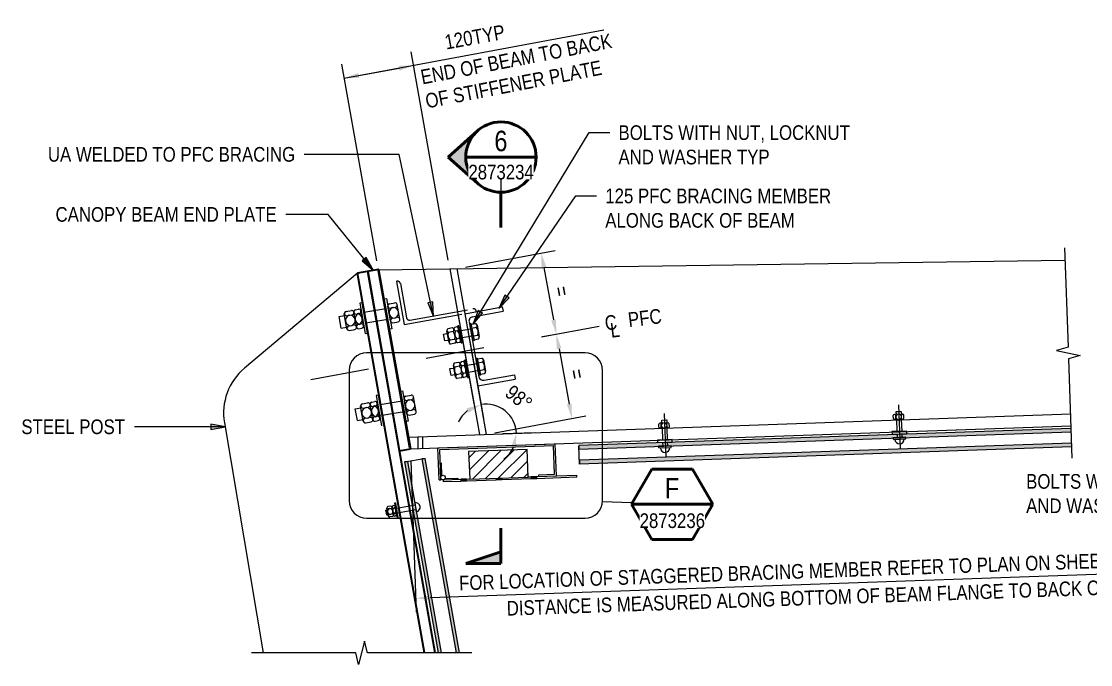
# Model space of a CAD drawing. Header units: metres. Extents: x 0.7 to 27.5, y -3.4 to 6.3.
# Drawn here: x 23.757 to 25.58, y 1.501 to 2.598 of the extents above; entities that cross this region are included whole.
import ezdxf

# ---------------------------------------------------------------- set-up
doc = ezdxf.new("R2010")
doc.units = ezdxf.units.M
for name, pattern in [('Dot_Section Line', [0.02, 0, -0.02]), ('JacobsCenter', [0.015, 0.009, -0.0015, 0.003, -0.0015]), ('JacobsDash', [0.0045, 0.003, -0.0015])]:
    doc.linetypes.add(name, pattern=pattern)
doc.layers.get('Defpoints').update_dxf_attribs({"color": 41})
for name, color, linetype, lineweight in [('A-ANNO-DIMS', 7, 'Continuous', 9), ('A-ANNO-NOTE', 7, 'Continuous', 9), ('A-ANNO-SYMB', 7, 'Continuous', 9), ('A-DETL', 7, 'Continuous', 13), ('A-DETL-GENF', 7, 'Continuous', 9), ('G-ANNO-SYMB', 7, 'Continuous', 9), ('G-ANNO-TEXT', 7, 'Continuous', 9)]:
    doc.layers.add(name, color=color, linetype=linetype, lineweight=lineweight)
doc.styles.add('Arial Narrow_2', font='ARIALN.TTF', dxfattribs={"height": 0.0025})
doc.styles.add('Arial Narrow_7', font='ARIALN.TTF', dxfattribs={"height": 0.025})
doc.styles.add('Arial Narrow_8', font='ARIALN.TTF', dxfattribs={"height": 0.035})
doc.dimstyles.new('Dimension_Angle_T___º___2', dxfattribs={"dimscale": 0.3048, "dimtxt": 0.025586, "dimasz": 0.082021, "dimexe": 0.07874, "dimexo": 0.052493, "dimgap": 0.065617, "dimtad": 1, "dimdec": 3, "dimlfac": 1000, "dimrnd": 0.001, "dimzin": 0, "dimdsep": 46, "dimtxsty": 'Arial Narrow_7', "dimsah": 1, "dimcen": 0.09, "dimadec": 0, "dimazin": 0, "dimtfac": 1, "dimtdec": 4, "dimtix": 1, "dimtmove": 2, "dimatfit": 3, "dimfxl": 1, "dimtvp": 1, "dimtolj": 1, "dimtzin": 0, "dimlwd": 18, "dimlwe": 18, "dimarcsym": 2})
doc.dimstyles.new('Dimension_Standard_T__mm__2', dxfattribs={"dimscale": 0.3048, "dimtxt": 0.025586, "dimasz": 0.082021, "dimexe": 0.07874, "dimexo": 0.049213, "dimgap": 0.032808, "dimtad": 1, "dimdec": 0, "dimlfac": 1000, "dimzin": 0, "dimdsep": 46, "dimtxsty": 'Arial Narrow_7', "dimsah": 1, "dimcen": 0.09, "dimaunit": 1, "dimadec": 4, "dimazin": 0, "dimtfac": 1, "dimtdec": 4, "dimtix": 1, "dimtmove": 0, "dimatfit": 3, "dimfxl": 1, "dimtvp": 1, "dimtolj": 1, "dimtzin": 0, "dimlwd": 18, "dimlwe": 18, "dimarcsym": 2})
doc.dimstyles.new('Dimension_Standard_T__mm__3', dxfattribs={"dimscale": 0.3048, "dimtxt": 0.025586, "dimasz": 0.082021, "dimexe": 0.07874, "dimexo": 0.049213, "dimgap": 0.032808, "dimtad": 1, "dimdec": 0, "dimlfac": 1000, "dimzin": 0, "dimdsep": 46, "dimtxsty": 'Arial Narrow_7', "dimsah": 1, "dimcen": 0.09, "dimaunit": 1, "dimadec": 4, "dimazin": 0, "dimtfac": 1, "dimtdec": 4, "dimtix": 1, "dimtmove": 2, "dimatfit": 3, "dimfxl": 1, "dimtvp": 1, "dimtolj": 1, "dimtzin": 0, "dimlwd": 18, "dimlwe": 18, "dimarcsym": 2})

# ---------------------------------------------------------------- blocks, each defined once
blk = doc.blocks.new('CS_DET_BreakLine_ViewScale - Std Break-8429216-DRG-2873233 - NORTH CANOPY SECTION')
at = {"layer": 'A-DETL-GENF'}
for p, q in [((0.1627, -0.02), (0.1727, 0.02)), ((0.1727, 0.02), (0.1777, 0)), ((-0.02, 0), (0.1577, 0)), ((0.1577, 0), (0.1627, -0.02)), ((0.1777, 0), (0.3554, 0))]:
    blk.add_line(p, q, dxfattribs=at)
blk = doc.blocks.new('CS_DET_BreakLine_ViewScale - Std Break-6970486-DRG-2873233 - NORTH CANOPY SECTION')
at = {"layer": 'A-DETL-GENF'}
for p, q in [((0.1545, -0.02), (0.1645, 0.02)), ((0.1645, 0.02), (0.1695, 0)), ((-0.02, 0), (0.1495, 0)), ((0.1495, 0), (0.1545, -0.02)), ((0.1695, 0), (0.339, 0))]:
    blk.add_line(p, q, dxfattribs=at)
blk = doc.blocks.new('DIMBLOCK17-DRG-2873233 - NORTH CANOPY SECTION')
at = {"layer": 'A-ANNO-DIMS', "color": 0, "lineweight": 18, "transparency": 16777216}
for p, q in [((24.5141, 2.1789), (24.6667, 2.2072)), ((24.6477, 2.1782), (24.6642, 2.0887)), ((24.6714, 2.0646), (24.6452, 2.0597))]:
    blk.add_line(p, q, dxfattribs=at)
at = {"layer": 'A-ANNO-DIMS', "color": 0, "transparency": 16777216}
for points in [[(24.6518, 2.179), (24.6436, 2.1775), (24.6431, 2.2028)], [(24.6683, 2.0894), (24.6601, 2.0879), (24.6688, 2.0641)]]:
    blk.add_solid(points, dxfattribs=at)
at = {"layer": 'Defpoints', "color": 0, "transparency": 16777216}
for p in [(24.4993, 2.1762), (24.6688, 2.0641), (24.6862, 2.0673)]:
    blk.add_point(p, dxfattribs=at)
at = {"layer": 'A-ANNO-DIMS', "color": 0, "lineweight": 18, "transparency": 16777216, "insert": (24.6781, 2.1376), "char_height": 0.025, "width": 0.019981, "attachment_point": 5, "rotation": 280.4956, "style": 'Arial Narrow_7'}
blk.add_mtext('\\A1;=', dxfattribs=at)
blk = doc.blocks.new('CS_Annot_Centreline Symbol3 - CS_Annot_Centreline Symbol-5619338-DRG-2873233 - NORTH CANOPY SECTION')
at = {"layer": 'A-ANNO-NOTE', "char_height": 0.0025, "attachment_point": 1, "style": 'Arial Narrow_2'}
for s, insert, width in [('C  ', (-0.00119, 0.00463), 0.0044093), ('L', (-0.00041, 0.00329), 0.0019241)]:
    blk.add_mtext(s, dxfattribs=dict(at, insert=insert, width=width))
blk = doc.blocks.new('DIMBLOCK18-DRG-2873233 - NORTH CANOPY SECTION')
at = {"layer": 'A-ANNO-DIMS', "color": 0, "lineweight": 18, "transparency": 16777216}
for p, q in [((24.4845, 2.1908), (24.4212, 2.546)), ((24.3628, 2.1893), (24.303, 2.525)), ((24.3318, 2.5057), (24.4008, 2.518))]:
    blk.add_line(p, q, dxfattribs=at)
at = {"layer": 'A-ANNO-DIMS', "color": 0, "transparency": 16777216}
for points in [[(24.4, 2.5221), (24.4015, 2.5139), (24.4254, 2.5224)], [(24.3311, 2.5098), (24.3325, 2.5016), (24.3072, 2.5013)]]:
    blk.add_solid(points, dxfattribs=at)
at = {"layer": 'Defpoints', "color": 0, "transparency": 16777216}
for p in [(24.4254, 2.5224), (24.3655, 2.1745), (24.4871, 2.176)]:
    blk.add_point(p, dxfattribs=at)
at = {"layer": 'A-ANNO-DIMS', "color": 0, "lineweight": 18, "transparency": 16777216, "insert": (24.4766, 2.5745), "char_height": 0.025, "width": 0.133533, "attachment_point": 1, "rotation": 10.1086, "line_spacing_factor": 0.974696, "style": 'Arial Narrow_7'}
blk.add_mtext('\\A1;120TYP', dxfattribs=at)
blk = doc.blocks.new('DIMBLOCK20-DRG-2873233 - NORTH CANOPY SECTION')
at = {"layer": 'A-ANNO-DIMS', "color": 0, "lineweight": 18, "transparency": 16777216}
for p, q in [((24.5347, 1.9757), (24.5444, 1.9206)), ((24.6327, 1.8963), (24.5768, 1.8943))]:
    blk.add_line(p, q, dxfattribs=at)
for start, end in [(128.0381, 156.0762), (2, 100), (305.9238, 333.9619)]:
    blk.add_arc((24.5492, 1.8934), 0.0516, start, end, dxfattribs=at)
at = {"layer": 'A-ANNO-DIMS', "color": 0, "transparency": 16777216}
for points in [[(24.5157, 1.9378), (24.5191, 1.9302), (24.5402, 1.9442)], [(24.5915, 1.8716), (24.5996, 1.8699), (24.6007, 1.8952)]]:
    blk.add_solid(points, dxfattribs=at)
at = {"layer": 'Defpoints', "color": 0, "transparency": 16777216}
for p in [(24.5319, 1.9915), (24.5691, 1.941), (24.6487, 1.8969), (24.5492, 1.8934)]:
    blk.add_point(p, dxfattribs=at)
at = {"layer": 'A-ANNO-DIMS', "color": 0, "lineweight": 18, "transparency": 16777216, "insert": (24.5951, 1.9797), "char_height": 0.025, "width": 0.054583, "attachment_point": 1, "rotation": 321, "line_spacing_factor": 0.974696, "style": 'Arial Narrow_7'}
blk.add_mtext('\\A1;98°', dxfattribs=at)
blk = doc.blocks.new('DIMBLOCK21-DRG-2873233 - NORTH CANOPY SECTION')
at = {"layer": 'A-ANNO-DIMS', "color": 0, "lineweight": 18, "transparency": 16777216}
for p, q in [((25.9877, 1.9402), (25.9981, 1.6447)), ((24.4207, 1.8489), (24.4298, 1.5899)), ((25.9722, 1.6678), (24.4539, 1.6148))]:
    blk.add_line(p, q, dxfattribs=at)
at = {"layer": 'A-ANNO-DIMS', "color": 0, "transparency": 16777216}
for points in [[(25.9721, 1.672), (25.9724, 1.6636), (25.9972, 1.6687)], [(24.4538, 1.6189), (24.454, 1.6106), (24.4289, 1.6139)]]:
    blk.add_solid(points, dxfattribs=at)
at = {"layer": 'Defpoints', "color": 0, "transparency": 16777216}
for p in [(25.9872, 1.9552), (24.4202, 1.8639), (24.4289, 1.6139)]:
    blk.add_point(p, dxfattribs=at)
at = {"layer": 'A-ANNO-DIMS', "color": 0, "lineweight": 18, "transparency": 16777216, "char_height": 0.025, "width": 1.705718, "attachment_point": 5, "rotation": 2, "style": 'Arial Narrow_7'}
for s, insert in [('\\A1;FOR LOCATION OF STAGGERED BRACING MEMBER REFER TO PLAN ON SHEET 2873231 AND 2873232', (25.2123, 1.6642)), ('\\A1;DISTANCE IS MEASURED ALONG BOTTOM OF BEAM FLANGE TO BACK OF STIFFENER TYP', (25.2139, 1.6184))]:
    blk.add_mtext(s, dxfattribs=dict(at, insert=insert))
blk = doc.blocks.new('Drafting View - SheetRef-4900799-DRG-2873233 - NORTH CANOPY SECTION')
at = {"layer": 'A-ANNO-SYMB', "lineweight": 50}
for p, q in [((-0.00346, 0.006), (-0.00693, 0)), ((0.00346, 0.006), (-0.00346, 0.006)), ((0.00693, 0), (0.00346, 0.006)), ((-0.00693, 0), (0.00693, 0)), ((-0.00693, 0), (-0.00347, -0.006)), ((0.00346, -0.006), (0.00693, 0)), ((-0.00347, -0.006), (0.00346, -0.006))]:
    blk.add_line(p, q, dxfattribs=at)
blk = doc.blocks.new('DIMBLOCK22-DRG-2873233 - NORTH CANOPY SECTION')
at = {"layer": 'A-ANNO-DIMS', "color": 0, "lineweight": 18, "transparency": 16777216}
for p, q in [((24.6714, 2.0646), (24.6452, 2.0597)), ((24.6734, 2.0395), (24.6909, 1.9451)), ((24.5639, 1.8961), (24.719, 1.9248))]:
    blk.add_line(p, q, dxfattribs=at)
at = {"layer": 'A-ANNO-DIMS', "color": 0, "transparency": 16777216}
for points in [[(24.6774, 2.0403), (24.6693, 2.0388), (24.6688, 2.0641)], [(24.6949, 1.9458), (24.6868, 1.9443), (24.6954, 1.9205)]]:
    blk.add_solid(points, dxfattribs=at)
at = {"layer": 'Defpoints', "color": 0, "transparency": 16777216}
for p in [(24.6862, 2.0673), (24.6954, 1.9205), (24.5492, 1.8934)]:
    blk.add_point(p, dxfattribs=at)
at = {"layer": 'A-ANNO-DIMS', "color": 0, "lineweight": 18, "transparency": 16777216, "insert": (24.7042, 1.9964), "char_height": 0.025, "width": 0.019981, "attachment_point": 5, "rotation": 280.4956, "style": 'Arial Narrow_7'}
blk.add_mtext('\\A1;=', dxfattribs=at)
blk = doc.blocks.new('Drafting View - sectionTail-4870194-DRG-2873233 - NORTH CANOPY SECTION')
at = {"layer": 'G-ANNO-SYMB'}
blk.add_hatch(color=256, dxfattribs=at).paths.add_polyline_path([(-0.006, 0.006), (-0.004, 0), (-0.006, 0)])
at = {"layer": 'G-ANNO-SYMB', "lineweight": 50}
for p, q in [((-0.006, 0.006), (-0.006, 0)), ((-0.004, 0), (-0.006, 0.006)), ((-0.006, 0), (-0.004, 0)), ((-0.006, 0), (0, 0))]:
    blk.add_line(p, q, dxfattribs=at)
blk = doc.blocks.new('Drafting View - SectionHead-4898858-DRG-2873233 - NORTH CANOPY SECTION')
at = {"layer": 'G-ANNO-SYMB'}
h = blk.add_hatch(color=256, dxfattribs=at)
edge = h.paths.add_edge_path()
edge.add_line((-0.002, 0.009), (0.00247, 0.004))
edge.add_arc((-0.002, 0), 0.006, 41.8277, 138.1723)
edge.add_line((-0.00647, 0.004), (-0.002, 0.009))
at = {"layer": 'G-ANNO-SYMB', "lineweight": 50}
for p, q in [((-0.002, 0.009), (-0.00647, 0.004)), ((0.00247, 0.004), (-0.002, 0.009)), ((0.004, 0), (0.01, 0))]:
    blk.add_line(p, q, dxfattribs=at)
for start, end in [(360, 180), (180, 360)]:
    blk.add_arc((-0.002, 0), 0.006, start, end, dxfattribs=at)

msp = doc.modelspace()

# ---------------------------------------------------------------- hatches: boundary and pattern name
at = {"layer": 'A-DETL-GENF', "true_color": 0xc0c0c0}
for points in [[(24.7072314, 1.8684282), (25.5462464, 1.8977272), (25.546046, 1.903467), (24.707031, 1.874168)], [(24.7083935, 1.8434505), (25.547119, 1.8727395), (25.5469186, 1.8784793), (24.708193, 1.8491904)], [(24.4731683, 1.5206322), (24.4155636, 1.8473247), (24.4099075, 1.8463274), (24.4673364, 1.5206322)], [(24.5036311, 1.5206322), (24.4451078, 1.8525341), (24.4394517, 1.8515368), (24.4977992, 1.5206322)], [(24.5060177, 1.8138263), (24.5159069, 1.8141716), (24.5159069, 1.8171734), (24.505913, 1.8168244)], [(24.5659812, 1.8159202), (24.5758704, 1.8162656), (24.5758704, 1.8190347), (24.5658846, 1.818686), (24.565939, 1.8171273)], [(24.6259446, 1.8180142), (24.6358338, 1.8183595), (24.6358338, 1.8213614), (24.6258399, 1.8210124)]]:
    msp.add_hatch(color=9, dxfattribs=at).paths.add_polyline_path(points)
at = {"layer": 'A-DETL-GENF'}
h = msp.add_hatch(dxfattribs=at)
h.set_pattern_fill('FP_4', color=256, style=0, pattern_type=2)
h.set_pattern_definition([(45, (18.296303, 0), (-0.010606602, 0.010606602), [])])
h.paths.add_polyline_path([(24.5212494, 1.8171273), (24.6208511, 1.8206055), (24.6192027, 1.8678092), (24.5192636, 1.8643193)])
at = {"layer": 'G-ANNO-TEXT'}
for points in [[(24.3570328, 2.1729107), (24.3447711, 2.1951387), (24.3379081, 2.1896044)], [(24.459262, 2.0942571), (24.4584086, 2.1196284), (24.4497826, 2.1178065)], [(24.5707053, 2.1079835), (24.5884623, 2.1261252), (24.5811866, 2.1311043)], [(24.5262229, 2.081028), (24.5429608, 2.1001141), (24.5354235, 2.1046877)], [(24.1044812, 1.9063936), (24.0794812, 1.9108018), (24.0794812, 1.9019854)]]:
    msp.add_hatch(color=256, dxfattribs=at).paths.add_polyline_path(points)

# ---------------------------------------------------------------- linework, layer by layer
at = {"layer": 'A-ANNO-SYMB', "lineweight": 18}
for p, q in [((24.7177006, 2.0324744), (24.345353, 2.0324744)), ((24.315353, 2.0024744), (24.315353, 1.7803416)), ((24.7477006, 1.7803416), (24.7477006, 2.0024744)), ((24.7476742, 1.7790837), (24.7970479, 1.7770118)), ((24.345353, 1.7503416), (24.7177006, 1.7503416))]:
    msp.add_line(p, q, dxfattribs=at)
for centre, start, end in [((24.345353, 2.0024744), 90, 180), ((24.7177006, 2.0024744), 0, 90), ((24.345353, 1.7803416), 180, 270), ((24.7177006, 1.7803416), 270, 0)]:
    msp.add_arc(centre, 0.03, start, end, dxfattribs=at)
at = {"layer": 'A-DETL'}
for p, q in [((24.3071865, 2.501346), (24.7496575, 2.583318)), ((24.337703, 2.1179672), (24.3337971, 2.1172744)), ((24.3337971, 2.1172744), (24.3429704, 2.0655575)), ((24.3468763, 2.0662503), (24.337703, 2.1179672)), ((24.375119, 2.1246038), (24.3790249, 2.1252966)), ((24.3842922, 2.0728869), (24.375119, 2.1246038)), ((24.3790249, 2.1252966), (24.3881981, 2.0735798)), ((24.3843773, 2.1162774), (24.3933473, 2.1178684)), ((24.402085, 2.0897642), (24.3976309, 2.1148756)), ((24.402085, 2.0897642), (24.3976309, 2.1148756)), ((24.3118009, 2.0737501), (24.3073468, 2.0988615)), ((24.3103397, 2.103145), (24.3193097, 2.1047361)), ((24.3152968, 2.0965189), (24.3169339, 2.0968093)), ((24.3280473, 2.0766318), (24.3235932, 2.1017432)), ((24.3280473, 2.0766318), (24.3235932, 2.1017432)), ((24.3265861, 2.1060267), (24.3314535, 2.1068901)), ((24.3315432, 2.0994006), (24.3290777, 2.0989633)), ((24.3401911, 2.0787858), (24.335737, 2.1038972)), ((24.3858386, 2.0868825), (24.3813845, 2.1119939)), ((24.3893344, 2.1096513), (24.3909716, 2.1099417)), ((24.5126439, 2.0992045), (24.5766145, 2.1107268)), ((24.5126439, 2.0992045), (24.5348021, 1.9761842)), ((24.5259802, 2.093986), (24.577944, 2.1033456)), ((24.5766145, 2.1107268), (24.577944, 2.1033456)), ((24.2982733, 2.0944575), (24.3078274, 2.0961521)), ((24.3017663, 2.0747649), (24.2982733, 2.0944575)), ((24.3184602, 2.078684), (24.3200974, 2.0789744)), ((24.3347066, 2.0815657), (24.3322412, 2.0811284)), ((24.3901221, 2.0838896), (24.3990921, 2.0854807)), ((24.3924979, 2.0918164), (24.394135, 2.0921067)), ((24.5199284, 2.0852752), (24.5367687, 1.9917798)), ((24.3017663, 2.0747649), (24.3113204, 2.0764595)), ((24.3160845, 2.0707572), (24.3250544, 2.0723483)), ((24.3323309, 2.0736389), (24.3371982, 2.0745023)), ((24.3429704, 2.0655575), (24.3468763, 2.0662503)), ((24.3881981, 2.0735798), (24.3842922, 2.0728869)), ((24.5348021, 1.9761842), (24.5987727, 1.9877064)), ((24.5454794, 1.985728), (24.5974432, 1.9950877)), ((24.5974432, 1.9950877), (24.5987727, 1.9877064)), ((24.3654867, 1.9603979), (24.3615808, 1.9597051)), ((24.3615808, 1.9597051), (24.3707541, 1.9079883)), ((24.37466, 1.9086811), (24.3654867, 1.9603979)), ((24.4029027, 1.9670346), (24.4068086, 1.9677274)), ((24.4120759, 1.9153177), (24.4029027, 1.9670346)), ((24.4068086, 1.9677274), (24.4159818, 1.9160105)), ((24.4136223, 1.9293133), (24.4091682, 1.9544246)), ((24.4121611, 1.9587082), (24.421131, 1.9602992)), ((24.4171181, 1.9520821), (24.4187553, 1.9523725)), ((24.4298687, 1.9321949), (24.4254146, 1.9573063)), ((24.4298687, 1.9321949), (24.4254146, 1.9573063)), ((24.3260571, 1.9368882), (24.3356111, 1.9385829)), ((24.32955, 1.9171956), (24.3260571, 1.9368882)), ((24.3395846, 1.9161809), (24.3351305, 1.9412922)), ((24.3381234, 1.9455758), (24.3470934, 1.9471668)), ((24.3430805, 1.9389497), (24.3447176, 1.9392401)), ((24.355831, 1.9190626), (24.3513769, 1.9441739)), ((24.355831, 1.9190626), (24.3513769, 1.9441739)), ((24.3543698, 1.9484575), (24.3592372, 1.9493208)), ((24.3593269, 1.9418314), (24.3568614, 1.9413941)), ((24.3679748, 1.9212166), (24.3635207, 1.9463279)), ((24.4202816, 1.9342471), (24.4219187, 1.9345375)), ((24.32955, 1.9171956), (24.3391041, 1.9188903)), ((24.3438682, 1.913188), (24.3528382, 1.914779)), ((24.3462439, 1.9211147), (24.3478811, 1.9214051)), ((24.3624904, 1.9239964), (24.3600249, 1.9235591)), ((24.3601146, 1.9160697), (24.3649819, 1.916933)), ((24.3657541, 1.9258553), (24.36966, 1.9265481)), ((24.4159818, 1.9160105), (24.4120759, 1.9153177)), ((24.4179058, 1.9263204), (24.4268758, 1.9279114)), ((24.4326699, 1.8894521), (24.4326699, 1.8694399)), ((24.4406699, 1.8895918), (24.4406699, 1.8695796)), ((24.4273166, 1.7769234), (24.4301029, 1.7611687)), ((24.3775789, 1.764092), (24.3789725, 1.7562116))]:
    msp.add_line(p, q, dxfattribs=at)
at = {"layer": 'A-DETL', "lineweight": 25}
for p, q in [((24.365826, 2.1743411), (25.5360282, 2.1903386)), ((24.4871472, 2.1759996), (24.5376052, 1.8929769)), ((24.4993068, 2.1761659), (24.5491694, 1.8933807)), ((24.3300227, 2.1682594), (24.1371504, 2.0064203)), ((24.4961854, 2.1243849), (24.5283509, 1.9458049)), ((24.4164828, 1.8887472), (25.5457633, 1.9281825)), ((24.1028234, 1.9131752), (24.1690689, 1.5206322)), ((24.4200108, 1.8688582), (25.5465052, 1.9081962))]:
    msp.add_line(p, q, dxfattribs=at)
at = {"layer": 'A-DETL', "lineweight": 35}
for p, q in [((24.3654561, 2.1745073), (24.3295758, 2.1681806)), ((24.4620198, 1.5207111), (24.3473023, 2.1713063)), ((24.3473023, 2.1713063), (24.4044603, 1.8471471)), ((24.4191035, 1.8702579), (24.3652726, 2.1755483)), ((24.3657859, 2.1745655), (24.4200106, 1.8688581)), ((24.3657862, 2.1745655), (24.4200108, 1.8688582)), ((24.443756, 1.5206322), (24.3295758, 2.1681806)), ((24.4012164, 1.8655442), (24.4200108, 1.8688582))]:
    msp.add_line(p, q, dxfattribs=at)
at = {"layer": 'A-DETL', "linetype": 'JacobsDash', "lineweight": 18}
for p, q in [((24.3960677, 2.1544139), (24.3970519, 2.1545912)), ((24.3960677, 2.1544139), (24.4093627, 2.0806017)), ((24.402859, 2.1505567), (24.4133177, 2.0924911)), ((24.4093627, 2.0806017), (24.5325533, 2.1027906)), ((24.4191231, 2.0884562), (24.5265776, 2.1077709)), ((24.532383, 2.1037361), (24.5325533, 2.1027906))]:
    msp.add_line(p, q, dxfattribs=at)
at = {"layer": 'A-DETL', "linetype": 'JacobsDash'}
for p, q in [((24.3780891, 2.1078591), (24.3406731, 2.1012225)), ((24.3813222, 2.0896316), (24.3439062, 2.082995)), ((24.4058728, 1.9502899), (24.3684568, 1.9436533)), ((24.4091059, 1.9320624), (24.3716899, 1.9254257)), ((24.3966027, 1.7674465), (24.4280132, 1.772985)), ((24.3775789, 1.764092), (24.3805314, 1.7646126)), ((24.3789725, 1.7562116), (24.381925, 1.7567322)), ((24.3979924, 1.7595653), (24.4294068, 1.7651045))]:
    msp.add_line(p, q, dxfattribs=at)
at = {"layer": 'A-DETL', "lineweight": 9}
for p, q in [((24.5027103, 2.0787559), (24.5010603, 2.0784502)), ((24.5010603, 2.0784502), (24.5064568, 2.0493208)), ((24.5081068, 2.0496265), (24.5027103, 2.0787559)), ((24.5214373, 2.0823296), (24.5230881, 2.0826311)), ((24.5267614, 2.0531869), (24.5214373, 2.0823296)), ((24.5230881, 2.0826311), (24.5284484, 2.0534951)), ((24.5233598, 2.0811543), (24.5311786, 2.0825827)), ((24.533767, 2.0796819), (24.5373303, 2.0603135)), ((24.4764769, 2.064535), (24.4823765, 2.065628)), ((24.4786482, 2.0527331), (24.4764769, 2.064535)), ((24.4859899, 2.0504308), (24.482349, 2.0700839)), ((24.4915526, 2.0751642), (24.4837356, 2.073716)), ((24.4927617, 2.0686377), (24.4849447, 2.0671895)), ((24.4993424, 2.0766064), (24.495494, 2.0759278)), ((24.5005515, 2.07008), (24.496643, 2.0693559)), ((24.505915, 2.0703669), (24.5230509, 2.0734974)), ((24.5080422, 2.0585569), (24.5254608, 2.0617614)), ((24.5245608, 2.0746264), (24.5323714, 2.0760533)), ((24.5269763, 2.0614967), (24.5347706, 2.0629206)), ((24.4845624, 2.0538288), (24.4786482, 2.0527331)), ((24.4951935, 2.0555111), (24.4873765, 2.0540629)), ((24.4964026, 2.0489846), (24.4885856, 2.0475365)), ((24.5029833, 2.0569533), (24.4990748, 2.0562292)), ((24.5041924, 2.0504269), (24.500228, 2.0497201)), ((24.5064568, 2.0493208), (24.5081068, 2.0496265)), ((24.5284484, 2.0534951), (24.5267614, 2.0531869)), ((24.5281773, 2.0549687), (24.5359634, 2.0563912)), ((24.5322936, 2.0233199), (24.5339444, 2.0236215)), ((24.5339444, 2.0236215), (24.5393046, 1.9944854)), ((24.5342161, 2.0221446), (24.5420348, 2.023573)), ((24.4873556, 2.00552), (24.4932552, 2.0066129)), ((24.4895269, 1.993718), (24.4873556, 2.00552)), ((24.4968686, 1.9914158), (24.4932277, 2.0110688)), ((24.5024313, 2.0161491), (24.4946143, 2.0147009)), ((24.5036404, 2.0096227), (24.4958234, 2.0081745)), ((24.5102211, 2.0175914), (24.5063727, 2.0169128)), ((24.5114302, 2.0110649), (24.5075217, 2.0103408)), ((24.513589, 2.0197408), (24.511939, 2.0194351)), ((24.511939, 2.0194351), (24.5173355, 1.9903058)), ((24.5189855, 1.9906115), (24.513589, 2.0197408)), ((24.516551, 2.0113167), (24.5339071, 2.0144875)), ((24.5376176, 1.9941772), (24.5322936, 2.0233199)), ((24.535417, 2.0156167), (24.5432276, 2.0170436)), ((24.5446232, 2.0206722), (24.5481865, 2.0013038)), ((24.4954411, 1.9948137), (24.4895269, 1.993718)), ((24.5060722, 1.996496), (24.4982552, 1.9950478)), ((24.5072813, 1.9899696), (24.4994643, 1.9885214)), ((24.513862, 1.9979383), (24.5099535, 1.9972142)), ((24.5150711, 1.9914118), (24.5111067, 1.990705)), ((24.5173355, 1.9903058), (24.5189855, 1.9906115)), ((24.5186782, 1.9995067), (24.5348522, 2.0024199)), ((24.5393046, 1.9944854), (24.5376176, 1.9941772)), ((24.5378325, 2.002487), (24.5456268, 2.0039109)), ((24.5390335, 1.9959591), (24.5468197, 1.9973815)), ((25.2483434, 1.9323755), (25.2568979, 1.9326931)), ((25.2485222, 1.927559), (25.2483434, 1.9323755)), ((25.2568979, 1.9326931), (25.2570661, 1.9278762)), ((24.8486113, 1.9177388), (24.8571658, 1.9180564)), ((24.8487901, 1.9129222), (24.8486113, 1.9177388)), ((24.8571658, 1.9180564), (24.857334, 1.9132394)), ((25.2435419, 1.9204383), (25.243359, 1.9253659)), ((25.2590781, 1.9279509), (25.2452834, 1.9274387)), ((25.2590781, 1.9279509), (25.2452834, 1.9274387)), ((25.2590781, 1.9279509), (25.2452834, 1.9274387)), ((25.2594095, 1.919026), (25.2456147, 1.9185139)), ((25.2594095, 1.919026), (25.2456147, 1.9185139)), ((25.2594095, 1.919026), (25.2456147, 1.9185139)), ((25.2475391, 1.9205867), (25.2473562, 1.9255143)), ((25.2488535, 1.9186342), (25.2496012, 1.8984938)), ((25.2568661, 1.9189316), (25.2576138, 1.8987913)), ((25.2573366, 1.9209505), (25.2571537, 1.9258781)), ((25.2613339, 1.9210989), (25.2611509, 1.9260265)), ((25.546046, 1.903467), (24.707031, 1.874168)), ((24.7072314, 1.8684282), (25.5462464, 1.8977272)), ((24.8438098, 1.9058016), (24.8436268, 1.9107292)), ((24.859346, 1.9133141), (24.8455513, 1.912802)), ((24.859346, 1.9133141), (24.8455513, 1.912802)), ((24.859346, 1.9133141), (24.8455513, 1.912802)), ((24.8596773, 1.9043893), (24.8458826, 1.9038772)), ((24.8596773, 1.9043893), (24.8458826, 1.9038772)), ((24.8596773, 1.9043893), (24.8458826, 1.9038772)), ((24.847807, 1.90595), (24.8476241, 1.9108776)), ((24.8491214, 1.9039974), (24.8498691, 1.8838571)), ((24.8571339, 1.9042949), (24.8578816, 1.8841545)), ((24.8576045, 1.9063137), (24.8574216, 1.9112413)), ((24.8616018, 1.9064621), (24.8614188, 1.9113897)), ((25.2662143, 1.8991106), (25.2410805, 1.8981775)), ((25.2410805, 1.8981775), (25.2412333, 1.8940618)), ((25.2662143, 1.8949892), (25.2662143, 1.8991106)), ((25.5469186, 1.8784793), (24.708193, 1.8491904)), ((24.8664822, 1.8844738), (24.8413483, 1.8835407)), ((24.8413483, 1.8835407), (24.8415011, 1.879425)), ((24.8415011, 1.879425), (24.8664822, 1.8803525)), ((24.8500219, 1.8797414), (24.8502345, 1.8739354)), ((24.8580344, 1.8800388), (24.8582472, 1.8742288)), ((24.8664822, 1.8803525), (24.8664822, 1.8844738)), ((25.2412333, 1.8940618), (25.2662143, 1.8949892)), ((25.2433529, 1.8883299), (25.2643278, 1.889098)), ((25.2434749, 1.8848349), (25.2433529, 1.8883299)), ((25.2434749, 1.8848349), (25.2644576, 1.8856032)), ((25.249754, 1.8943781), (25.2499666, 1.8885721)), ((25.2577666, 1.8946756), (25.2579793, 1.8888655)), ((25.2644576, 1.8856032), (25.2643278, 1.889098)), ((24.4670115, 1.8704995), (24.6668819, 1.8774791)), ((24.4689241, 1.8157303), (24.4670115, 1.8704995)), ((24.4699917, 1.8676017), (24.663874, 1.8743723)), ((24.4719175, 1.8157303), (24.4699917, 1.8676017)), ((24.6192027, 1.8678092), (24.5192636, 1.8643193)), ((24.5192636, 1.8643193), (24.5212494, 1.8171273)), ((24.6208511, 1.8206055), (24.6192027, 1.8678092)), ((24.6656919, 1.8254059), (24.663874, 1.8743723)), ((24.6688014, 1.8225126), (24.6668819, 1.8774791)), ((24.707031, 1.874168), (24.7072314, 1.8684282)), ((24.7083565, 1.8428725), (24.7072224, 1.873141)), ((24.7083935, 1.8434505), (25.547119, 1.8727395)), ((24.8436208, 1.8736932), (24.8645957, 1.8744612)), ((24.8437428, 1.8701982), (24.8436208, 1.8736932)), ((24.8437428, 1.8701982), (24.8647254, 1.8709665)), ((24.8647254, 1.8709665), (24.8645957, 1.8744612)), ((24.4155636, 1.8473247), (24.4099075, 1.8463274)), ((24.4099075, 1.8463274), (24.4673364, 1.5206322)), ((24.4731683, 1.5206322), (24.4155636, 1.8473247)), ((24.4451078, 1.8525341), (24.4394517, 1.8515368)), ((24.4394517, 1.8515368), (24.4977992, 1.5206322)), ((24.5036311, 1.5206322), (24.4451078, 1.8525341)), ((24.4708474, 1.8445526), (24.4728461, 1.8446268)), ((24.4736598, 1.8227069), (24.4728461, 1.8446268)), ((24.708193, 1.8491904), (24.7083935, 1.8434505)), ((24.6358338, 1.8213614), (24.7037801, 1.8237341)), ((24.6387083, 1.8244636), (24.6656919, 1.8254059)), ((24.6388196, 1.8214656), (24.6387083, 1.8244636)), ((24.7038848, 1.8207359), (24.7037801, 1.8237341)), ((24.4689241, 1.8157303), (24.4719175, 1.8157303)), ((24.4759313, 1.8157775), (24.505913, 1.8168244)), ((24.4759313, 1.8157775), (24.476036, 1.8127793)), ((24.476036, 1.8127793), (24.5060177, 1.8138263)), ((24.4791269, 1.8178903), (24.5007264, 1.8186445)), ((24.5007264, 1.8186445), (24.5007962, 1.8166458)), ((24.5159069, 1.8171734), (24.505913, 1.8168244)), ((24.505913, 1.8168244), (24.5060177, 1.8138263)), ((24.5060177, 1.8138263), (24.5159069, 1.8141716)), ((24.5159069, 1.8171734), (24.5212397, 1.8173597)), ((24.5159069, 1.8141716), (24.5159069, 1.8171734)), ((24.5159069, 1.8141716), (24.5659812, 1.8159202)), ((24.5212494, 1.8171273), (24.6208511, 1.8206055)), ((24.5658846, 1.818686), (24.5659812, 1.8159202)), ((24.5659812, 1.8159202), (24.5758704, 1.8162656)), ((24.5758704, 1.8162656), (24.5758704, 1.8190347)), ((24.5758704, 1.8162656), (24.6259446, 1.8180142)), ((24.620843, 1.8208379), (24.6258399, 1.8210124)), ((24.6358338, 1.8213614), (24.6258399, 1.8210124)), ((24.6258399, 1.8210124), (24.6259446, 1.8180142)), ((24.6259446, 1.8180142), (24.6358338, 1.8183595)), ((24.6358338, 1.8183595), (24.6358338, 1.8213614)), ((24.6358338, 1.8183595), (24.7038848, 1.8207359)), ((24.3864447, 1.7709907), (24.3815886, 1.7701345)), ((24.3911587, 1.7557739), (24.3887616, 1.7693684)), ((24.3911587, 1.7557739), (24.3887616, 1.7693684)), ((24.3911587, 1.7557739), (24.3887616, 1.7693684)), ((24.3917511, 1.7719264), (24.3903839, 1.7716853)), ((24.3950648, 1.7761681), (24.3930952, 1.7758209)), ((24.3930952, 1.7758209), (24.3974364, 1.7512007)), ((24.399406, 1.751548), (24.3950648, 1.7761681)), ((24.3823633, 1.754223), (24.3799663, 1.7678175)), ((24.3823633, 1.754223), (24.3799663, 1.7678175)), ((24.3823633, 1.754223), (24.3799663, 1.7678175)), ((24.3871393, 1.7670515), (24.3822832, 1.7661952)), ((24.3888417, 1.7573962), (24.3839857, 1.7565399)), ((24.3895363, 1.753457), (24.3846803, 1.7526007)), ((24.3910785, 1.7677461), (24.3924457, 1.7679871)), ((24.392781, 1.7580908), (24.3941481, 1.7583319)), ((24.3948427, 1.7543926), (24.3934756, 1.7541516)), ((24.3974364, 1.7512007), (24.399406, 1.751548))]:
    msp.add_line(p, q, dxfattribs=at)
at = {"layer": 'A-DETL', "linetype": 'JacobsCenter'}
msp.add_line((24.7420245, 2.0776743), (24.2179733, 1.9805887), dxfattribs=at)
at = {"layer": 'A-DETL', "linetype": 'JacobsCenter', "lineweight": 9}
for p, q in [((25.2522563, 1.943627), (25.2550007, 1.8686772)), ((24.8525242, 1.9289903), (24.8552685, 1.8540405))]:
    msp.add_line(p, q, dxfattribs=at)
at = {"layer": 'A-DETL', "linetype": 'JacobsDash', "lineweight": 9}
msp.add_line((24.4101199, 1.84633), (24.443314, 1.8522178), dxfattribs=at)
at = {"layer": 'A-DETL', "lineweight": 9}
msp.add_circle((24.4756597, 1.8196612), 0.0038932, dxfattribs=at)
at = {"layer": 'A-DETL', "linetype": 'JacobsDash', "lineweight": 18}
for centre, start, end in [((24.3979382, 2.1496703), 10.2105529, 100.2105529), ((24.5274622, 2.1028498), 10.2105529, 100.1899357), ((24.4182385, 2.0933774), 190.2105529, 280.1899357)]:
    msp.add_arc(centre, 0.005, start, end, dxfattribs=at)
at = {"layer": 'A-DETL'}
for centre, radius, start, end in [((24.3850227, 2.1126392), 0.003695, 100.0581864, 280.0581864), ((24.3939927, 2.1142302), 0.003695, 280.0581864, 100.0581864), ((24.310985, 2.0995068), 0.003695, 100.0581864, 280.0581864), ((24.3186694, 2.0879191), 0.0092375, 111.413802, 268.7025708), ((24.3167248, 2.0875742), 0.0092375, 291.413802, 88.7025708), ((24.319955, 2.1010979), 0.003695, 280.0581864, 100.0581864), ((24.3272314, 2.1023885), 0.003695, 100.0581864, 280.0581864), ((24.3349158, 2.0908008), 0.0092375, 111.413802, 268.7025708), ((24.3288685, 2.0897282), 0.0092375, 291.413802, 88.7025708), ((24.3320988, 2.1032519), 0.003695, 280.0581864, 100.0581864), ((24.392707, 2.1010515), 0.0092375, 111.413802, 268.7025708), ((24.3907624, 2.1007066), 0.0092375, 291.413802, 88.7025708), ((24.3244091, 2.0759865), 0.003695, 280.0581864, 100.0581864), ((24.3316855, 2.0772771), 0.003695, 100.0581864, 280.0581864), ((24.3365529, 2.0781405), 0.003695, 280.0581864, 100.0581864), ((24.3894768, 2.0875278), 0.003695, 100.0581864, 280.0581864), ((24.3984468, 2.0891189), 0.003695, 280.0581864, 100.0581864), ((24.5273097, 2.0866047), 0.0075, 100.2105529, 190.2105529), ((24.3154391, 2.0743954), 0.003695, 100.0581864, 280.0581864), ((24.5441499, 1.9931092), 0.0075, 190.2105529, 280.2105529), ((24.4128064, 1.9550699), 0.003695, 100.0581864, 280.0581864), ((24.4204907, 1.9434823), 0.0092375, 111.413802, 268.7025708), ((24.4185461, 1.9431373), 0.0092375, 291.413802, 88.7025708), ((24.4217764, 1.956661), 0.003695, 280.0581864, 100.0581864), ((24.3387687, 1.9419376), 0.003695, 100.0581864, 280.0581864), ((24.3464531, 1.9303499), 0.0092375, 111.413802, 268.7025708), ((24.3445085, 1.9300049), 0.0092375, 291.413802, 88.7025708), ((24.3477387, 1.9435286), 0.003695, 280.0581864, 100.0581864), ((24.3550151, 1.9448193), 0.003695, 100.0581864, 280.0581864), ((24.3626995, 1.9332316), 0.0092375, 111.413802, 268.7025708), ((24.3566522, 1.9321589), 0.0092375, 291.413802, 88.7025708), ((24.3598825, 1.9456826), 0.003695, 280.0581864, 100.0581864), ((24.4172605, 1.9299586), 0.003695, 100.0581864, 280.0581864), ((24.4262305, 1.9315496), 0.003695, 280.0581864, 100.0581864), ((24.3432228, 1.9168262), 0.003695, 100.0581864, 280.0581864), ((24.3521928, 1.9184172), 0.003695, 280.0581864, 100.0581864), ((24.3594693, 1.9197079), 0.003695, 100.0581864, 280.0581864), ((24.3643366, 1.9205712), 0.003695, 280.0581864, 100.0581864), ((24.4286307, 1.7690321), 0.008, 280.6037199, 99.4544665)]:
    msp.add_arc(centre, radius, start, end, dxfattribs=at)
at = {"layer": 'A-DETL', "lineweight": 9}
for centre, radius, start, end in [((24.5300958, 2.0790112), 0.003732, 307.5725425, 73.1336149), ((24.4860186, 2.0707637), 0.003732, 127.7150683, 253.2761408), ((24.4959824, 2.0624458), 0.0120139, 156.7430753, 224.2481338), ((24.4904786, 2.07159), 0.003732, 307.7150683, 73.2761407), ((24.4841558, 2.0602548), 0.0120139, 336.7430753, 44.2481338), ((24.4977169, 2.0729301), 0.003732, 126.5577332, 253.2761408), ((24.5076807, 2.0646121), 0.0120139, 156.7430753, 224.2481338), ((24.4982685, 2.0730322), 0.003732, 307.7150683, 73.2761407), ((24.4919456, 2.0616971), 0.0120139, 336.7430753, 44.2481338), ((24.5237447, 2.0676918), 0.0120139, 336.6005495, 44.1056079), ((24.5336878, 2.0593491), 0.003732, 307.5725425, 73.1336149), ((24.4896595, 2.0511106), 0.003732, 127.7150683, 253.2761407), ((24.4941196, 2.0519369), 0.003732, 307.7150683, 73.2761407), ((24.5013579, 2.053277), 0.003732, 127.7150683, 252.3769301), ((24.5019094, 2.0533791), 0.003732, 307.7150683, 73.2761407), ((24.540952, 2.0200015), 0.003732, 307.5725425, 73.1336149), ((24.4968973, 2.0117487), 0.003732, 127.7150683, 253.2761408), ((24.506861, 2.0034307), 0.0120139, 156.7430753, 224.2481338), ((24.5013573, 2.0125749), 0.003732, 307.7150683, 73.2761407), ((24.4950345, 2.0012398), 0.0120139, 336.7430753, 44.2481338), ((24.5085956, 2.013915), 0.003732, 126.5577332, 253.2761408), ((24.5185594, 2.0055971), 0.0120139, 156.7430753, 224.2481338), ((24.5091472, 2.0140172), 0.003732, 307.7150683, 73.2761407), ((24.5028243, 2.002682), 0.0120139, 336.7430753, 44.2481338), ((24.534601, 2.0086821), 0.0120139, 336.6005495, 44.1056079), ((24.5005382, 1.9920956), 0.003732, 127.7150683, 253.2761407), ((24.5049983, 1.9929218), 0.003732, 307.7150683, 73.2761407), ((24.5122365, 1.9942619), 0.003732, 127.7150683, 252.3769301), ((24.5127881, 1.9943641), 0.003732, 307.7150683, 73.2761407), ((24.544544, 2.0003394), 0.003732, 307.5725425, 73.1336149), ((25.2453576, 1.9254401), 0.002, 2.1261218, 182.1261218), ((25.2455405, 1.9205125), 0.002, 182.1261218, 2.1261218), ((25.2523662, 1.9226983), 0.005, 13.4817374, 170.7705062), ((25.2523266, 1.9237665), 0.005, 193.4817374, 350.7705062), ((25.2591523, 1.9259523), 0.002, 2.1261218, 182.1261218), ((25.2593353, 1.9210247), 0.002, 182.1261218, 2.1261218), ((24.8456255, 1.9108034), 0.002, 2.1261218, 182.1261218), ((24.8458084, 1.9058758), 0.002, 182.1261218, 2.1261218), ((24.8526341, 1.9080615), 0.005, 13.4817374, 170.7705062), ((24.8525945, 1.9091298), 0.005, 193.4817374, 350.7705062), ((24.8594202, 1.9113155), 0.002, 2.1261218, 182.1261218), ((24.8596031, 1.9063879), 0.002, 182.1261218, 2.1261218), ((25.2539663, 1.8852993), 0.008, 182.6716553, 1.5224019), ((24.8542341, 1.8706626), 0.008, 182.6716553, 1.5224019), ((24.3819359, 1.7681648), 0.002, 100, 280), ((24.386792, 1.7690211), 0.002, 280, 100), ((24.3907312, 1.7697157), 0.002, 100, 280), ((24.3920984, 1.7699568), 0.002, 280, 100), ((24.3860888, 1.7618885), 0.005, 111.3556156, 268.6443844), ((24.384333, 1.7545703), 0.002, 100, 280), ((24.3850361, 1.7617029), 0.005, 291.3556156, 88.6443844), ((24.389189, 1.7554266), 0.002, 280, 100), ((24.3968613, 1.763788), 0.0070077, 145.6103826, 234.3896174), ((24.3931283, 1.7561212), 0.002, 100, 280), ((24.3883653, 1.7622899), 0.0070077, 325.6103826, 54.3896174), ((24.3944954, 1.7563622), 0.002, 280, 100)]:
    msp.add_arc(centre, radius, start, end, dxfattribs=at)
at = {"layer": 'A-DETL', "lineweight": 25}
msp.add_arc((24.2014291, 1.9298159), 0.1, 130, 189.5789666, dxfattribs=at)
at = {"layer": 'G-ANNO-SYMB', "lineweight": 50}
msp.add_line((24.5144017, 2.3664704), (24.6344017, 2.3664704), dxfattribs=at)
at = {"layer": 'G-ANNO-SYMB', "color": 7, "linetype": 'Dot_Section Line', "true_color": 0xffffff}
msp.add_line((24.5744017, 2.3464704), (24.5744017, 2.2789553), dxfattribs=at)
at = {"layer": 'G-ANNO-TEXT'}
for p, q in [((24.5262229, 2.081028), (24.7247455, 2.4081862)), ((24.7247455, 2.4081862), (24.759782, 2.4081862)), ((24.2396898, 2.3711215), (24.2390002, 2.3711215)), ((24.4007846, 2.3711215), (24.2396898, 2.3711215)), ((24.459262, 2.0942571), (24.4007846, 2.3711215)), ((24.5707053, 2.1079835), (24.702218, 2.3001531)), ((24.702218, 2.3001531), (24.7372544, 2.3001531)), ((24.2396898, 2.2686487), (24.2076764, 2.2686487)), ((24.2798301, 2.2686487), (24.2396898, 2.2686487)), ((24.3570328, 2.1729107), (24.2798301, 2.2686487)), ((24.3447711, 2.1951387), (24.3379081, 2.1896044)), ((24.3379081, 2.1896044), (24.3570328, 2.1729107)), ((24.3570328, 2.1729107), (24.3447711, 2.1951387)), ((24.4584086, 2.1196284), (24.4497826, 2.1178065)), ((24.4497826, 2.1178065), (24.459262, 2.0942571)), ((24.459262, 2.0942571), (24.4584086, 2.1196284)), ((24.5811866, 2.1311043), (24.5707053, 2.1079835)), ((24.5707053, 2.1079835), (24.5884623, 2.1261252)), ((24.5884623, 2.1261252), (24.5811866, 2.1311043)), ((24.5354235, 2.1046877), (24.5262229, 2.081028)), ((24.5262229, 2.081028), (24.5429608, 2.1001141)), ((24.5429608, 2.1001141), (24.5354235, 2.1046877)), ((23.9503535, 1.9063936), (23.9496858, 1.9063936)), ((24.1044812, 1.9063936), (23.9503535, 1.9063936)), ((24.1044812, 1.9063936), (24.0794812, 1.9108018)), ((24.0794812, 1.9108018), (24.0794812, 1.9019854)), ((24.0794812, 1.9019854), (24.1044812, 1.9063936))]:
    msp.add_line(p, q, dxfattribs=at)

# ---------------------------------------------------------------- block references
at = {"layer": 'A-ANNO-NOTE', "xscale": 10, "yscale": 10, "zscale": 10, "rotation": 7.000000000000025}
msp.add_blockref('CS_Annot_Centreline Symbol3 - CS_Annot_Centreline Symbol-5619338-DRG-2873233 - NORTH CANOPY SECTION', (24.7673865, 2.050856), dxfattribs=at)
at = {"layer": 'A-ANNO-SYMB', "lineweight": 50, "xscale": 9.999999999999996, "yscale": 9.999999999999996, "zscale": 9.999999999999996}
msp.add_blockref('Drafting View - SheetRef-4900799-DRG-2873233 - NORTH CANOPY SECTION', (24.8662638, 1.7741072), dxfattribs=at)
at = {"layer": 'A-DETL-GENF'}
for name, p, rotation in [('CS_DET_BreakLine_ViewScale - Std Break-6970486-DRG-2873233 - NORTH CANOPY SECTION', (25.5359876, 2.1915001), 271.9999999999997), ('CS_DET_BreakLine_ViewScale - Std Break-8429216-DRG-2873233 - NORTH CANOPY SECTION', (24.5044759, 1.5206322), 180)]:
    msp.add_blockref(name, p, dxfattribs=dict(at, rotation=rotation))
at = {"layer": 'G-ANNO-SYMB', "lineweight": 50, "extrusion": (0, 0, -1), "xscale": 9.999999999999996, "yscale": 9.999999999999996, "zscale": 9.999999999999996, "rotation": 270.0000000000005}
msp.add_blockref('Drafting View - SectionHead-4898858-DRG-2873233 - NORTH CANOPY SECTION', (-24.5744017, 2.3464704), dxfattribs=at)
at = {"layer": 'G-ANNO-SYMB', "lineweight": 50, "xscale": 9.999999999999996, "yscale": 9.999999999999996, "zscale": 9.999999999999996, "rotation": 89.99999999999937}
msp.add_blockref('Drafting View - sectionTail-4870194-DRG-2873233 - NORTH CANOPY SECTION', (24.5744017, 1.7333106), dxfattribs=at)

# ---------------------------------------------------------------- texts
at = {"layer": 'A-ANNO-NOTE', "insert": (24.7896324, 2.1011291), "char_height": 0.025, "attachment_point": 1, "rotation": 7, "style": 'Arial Narrow_7', "bg_fill": 3, "box_fill_scale": 1, "bg_fill_color": 256, "bg_fill_true_color": 13158600, "bg_fill_transparency": 0}
msp.add_mtext('PFC', dxfattribs=at)
at = {"layer": 'G-ANNO-TEXT', "char_height": 0.025, "attachment_point": 1, "style": 'Arial Narrow_7', "bg_fill": 3, "box_fill_scale": 1, "bg_fill_color": 256, "bg_fill_transparency": 0}
for s, insert in [('BOLTS WITH NUT, LOCKNUT ', (24.774782, 2.4206862)), ('UA WELDED TO PFC BRACING', (23.8019898, 2.3836215)), ('AND WASHER TYP', (24.774782, 2.3790143)), ('125 PFC BRACING MEMBER ', (24.7522544, 2.3126531)), ('CANOPY BEAM END PLATE', (23.8149837, 2.2811487)), ('ALONG BACK OF BEAM', (24.7522544, 2.2709812)), ('STEEL POST', (23.7567535, 1.9188936)), ('BOLTS WITH NUT, LOCKNUT ', (25.4698015, 1.8257228)), ('AND WASHER TYP', (25.4698015, 1.7840509))]:
    msp.add_mtext(s, dxfattribs=dict(at, insert=insert))

# ---------------------------------------------------------------- dimensions: what is measured, and where the dimension line sits
at = {"layer": 'A-ANNO-DIMS', "lineweight": 18}
dim = msp.add_linear_dim(base=(24.4253867, 2.522419), p1=(24.3654561, 2.1745073), p2=(24.4871472, 2.1759996), angle=10.1086265, dimstyle='Dimension_Standard_T__mm__3', override={"dimpost": '<>TYP', "dimfxl": 0.1217}, dxfattribs=at)
dim.commit()
dim.dimension.update_dxf_attribs({"geometry": 'DIMBLOCK18-DRG-2873233 - NORTH CANOPY SECTION', "text_midpoint": (24.5452762, 2.5698411), "dimtype": 160, "text_rotation": 10.1086265})
for base, p1, p2, override, picture, middle in [((24.6687969, 2.0641082), (24.4993068, 2.1761659), (24.6861788, 2.0673283), {"dimpost": '<>', "dimfxl": 0.216256}, 'DIMBLOCK17-DRG-2873233 - NORTH CANOPY SECTION', (24.6780729, 2.1375553)), ((24.6954068, 1.9204726), (24.6861788, 2.0673283), (24.5491694, 1.8933807), {"dimpost": '<>', "dimfxl": 0.221426}, 'DIMBLOCK22-DRG-2873233 - NORTH CANOPY SECTION', (24.7042254, 1.996389))]:
    dim = msp.add_linear_dim(base=base, p1=p1, p2=p2, angle=280.4956045, text='=', dimstyle='Dimension_Standard_T__mm__2', override=override, dxfattribs=at)
    dim.commit()
    dim.dimension.update_dxf_attribs({"geometry": picture, "text_midpoint": middle})
dim = msp.add_angular_dim_3p(base=(24.5690548, 1.940996), center=(24.5491694, 1.8933807), p1=(24.6487095, 1.8968567), p2=(24.5318739, 1.9914683), dimstyle='Dimension_Angle_T___º___2', override={"dimpost": '<>', "dimfxl": 0.150339}, dxfattribs=at)
dim.commit()
dim.dimension.update_dxf_attribs({"geometry": 'DIMBLOCK20-DRG-2873233 - NORTH CANOPY SECTION', "text_midpoint": (24.60584, 1.9495638), "dimtype": 165, "text_rotation": 321})

# ---------------------------------------------------------------- next in the draw order: texts
at = {"layer": 'G-ANNO-SYMB', "insert": (24.5631474, 2.4114398), "char_height": 0.035, "attachment_point": 1, "style": 'Arial Narrow_8', "bg_fill": 3, "box_fill_scale": 1, "bg_fill_color": 256, "bg_fill_transparency": 0}
msp.add_mtext('6', dxfattribs=at)
at = {"layer": 'G-ANNO-SYMB', "insert": (24.5188474, 2.3534336), "char_height": 0.025, "attachment_point": 1, "style": 'Arial Narrow_7', "bg_fill": 3, "box_fill_scale": 1, "bg_fill_color": 256, "bg_fill_true_color": 13158600, "bg_fill_transparency": 0}
msp.add_mtext('2873234', dxfattribs=at)
at = {"layer": 'G-ANNO-TEXT', "insert": (24.4356321, 2.5148163), "char_height": 0.025, "attachment_point": 1, "rotation": 10.9249037, "style": 'Arial Narrow_7', "bg_fill": 3, "box_fill_scale": 1, "bg_fill_color": 256, "bg_fill_transparency": 0}
msp.add_mtext('END OF BEAM TO BACK', dxfattribs=at)

# ---------------------------------------------------------------- next in the draw order: dimensions: what is measured, and where the dimension line sits
at = {"layer": 'A-ANNO-DIMS', "lineweight": 18}
dim = msp.add_linear_dim(base=(24.4289139, 1.6139066), p1=(25.9872095, 1.9551709), p2=(24.4201853, 1.8638612), angle=2, text='FOR LOCATION OF STAGGERED BRACING MEMBER REFER TO PLAN ON SHEET 2873231 AND 2873232\\XDISTANCE IS MEASURED ALONG BOTTOM OF BEAM FLANGE TO BACK OF STIFFENER TYP', dimstyle='Dimension_Standard_T__mm__2', override={"dimpost": '<>', "dimfxl": 1.569682}, dxfattribs=at)
dim.commit()
dim.dimension.update_dxf_attribs({"geometry": 'DIMBLOCK21-DRG-2873233 - NORTH CANOPY SECTION', "text_midpoint": (25.2130641, 1.6412897)})

# ---------------------------------------------------------------- next in the draw order: texts
at = {"layer": 'A-ANNO-SYMB', "insert": (24.8538045, 1.819086), "char_height": 0.035, "attachment_point": 1, "style": 'Arial Narrow_8', "bg_fill": 3, "box_fill_scale": 1, "bg_fill_color": 256, "bg_fill_transparency": 0}
msp.add_mtext('F', dxfattribs=at)
at = {"layer": 'A-ANNO-SYMB', "insert": (24.8108045, 1.7586759), "char_height": 0.025, "attachment_point": 1, "style": 'Arial Narrow_7', "bg_fill": 3, "box_fill_scale": 1, "bg_fill_color": 256, "bg_fill_true_color": 13158600, "bg_fill_transparency": 0}
msp.add_mtext('2873236', dxfattribs=at)
at = {"layer": 'G-ANNO-TEXT', "insert": (24.4435298, 2.4738997), "char_height": 0.025, "attachment_point": 1, "rotation": 10.9249037, "style": 'Arial Narrow_7', "bg_fill": 3, "box_fill_scale": 1, "bg_fill_color": 256, "bg_fill_transparency": 0}
msp.add_mtext('OF STIFFENER PLATE', dxfattribs=at)

doc.saveas('drawing.dxf')
